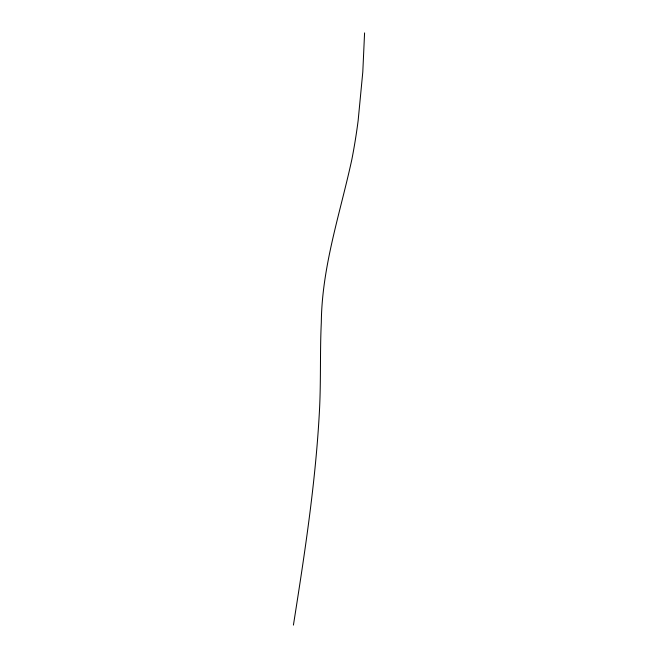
<?xml version="1.0" encoding="UTF-8"?>
<svg xmlns="http://www.w3.org/2000/svg" width="658" height="658" viewBox="0 0 658 658"><rect width="100%" height="100%" fill="white"/><g stroke="black" fill="none" stroke-linecap="round" stroke-linejoin="round"><path stroke-width="0.99" d="M364.581 32.9L362.797 71.977L358.141 120.611A183.409 51.061 -84.7 0 1 351.865 159.401C340.161 213.439 321.894 266.58 321.31 322.469C319.887 352.186 321.046 381.953 319.401 411.653C315.552 483.293 304.588 554.307 293.419 625.1"/></g></svg>
